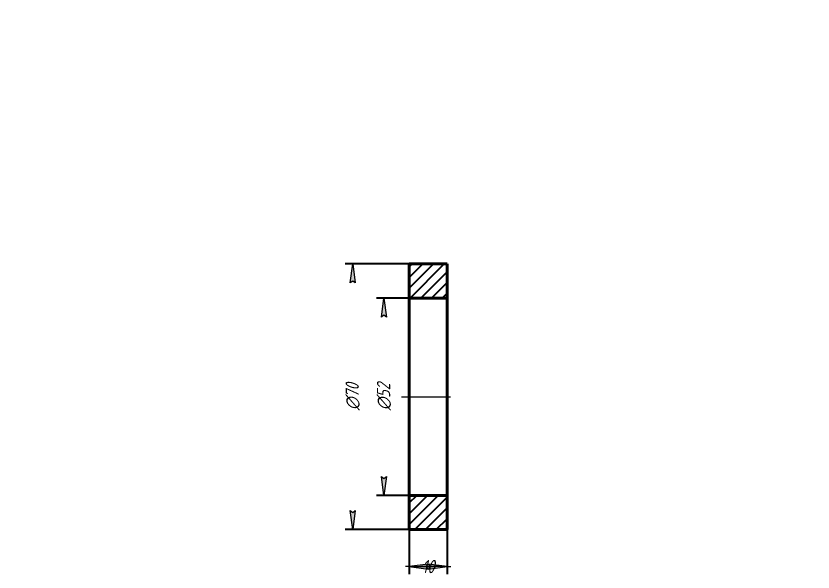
# Model space of a CAD drawing. Header units: millimetres. Extents: x 0 to 210, y 0 to 297.
# Drawn here: x 0 to 210, y 150.5 to 297 of the extents above; entities that cross this region are included whole.
import ezdxf

# ---------------------------------------------------------------- set-up
doc = ezdxf.new("R2010")
doc.units = ezdxf.units.MM
for name, pattern in [('K5LT_AXLED', [17.375, 12.875, -1.5, 1.5, -1.5]), ('K5LT_BASIC', [0]), ('K5LT_THIN', [0])]:
    doc.linetypes.add(name, pattern=pattern)
doc.layers.add('Системный слой', color=7, linetype='Continuous')
doc.styles.add('KDIMTEXTSTYLE', font='GOST_AU.SHX', dxfattribs={"width": 0.96, "oblique": 15, "height": 5})
doc.dimstyles.new('KDIMSTYLE (1.00)', dxfattribs={"dimtxt": 5, "dimasz": 1, "dimexe": 2, "dimexo": 0.0625, "dimgap": 1, "dimtad": 1, "dimtxsty": 'KDIMTEXTSTYLE', "dimsah": 1, "dimcen": 0.09, "dimdle": 1, "dimadec": 0, "dimazin": 0, "dimtfac": 0.667, "dimtmove": 0, "dimatfit": 3, "dimfxl": 1, "dimtvp": 1, "dimtolj": 1, "dimtzin": 0, "dimarcsym": 0})

# ---------------------------------------------------------------- blocks, each defined once
blk = doc.blocks.new('KDIMARROW_01')
at = {"layer": 'Системный слой'}
blk.add_hatch(color=0, dxfattribs=at).paths.add_polyline_path([(0, 0), (-5, 0.658262491226197), (-4.5, 5.51091059616309e-16), (-5, -0.6582624912261956)])
at = {"layer": 'Системный слой', "color": 0, "linetype": 'K5LT_THIN', "lineweight": 18}
for p, q in [((-4.5, 5.51091059616309e-16), (-5, 0.658262491226197)), ((-5, 0.658262491226197), (0, 0)), ((0, 0), (-5, -0.6582624912261956)), ((-5, -0.6582624912261956), (-4.5, 5.51091059616309e-16)), ((0, 0), (-1, 0))]:
    blk.add_line(p, q, dxfattribs=at)
blk = doc.blocks.new('KDIMARROW_02')
at = {"layer": 'Системный слой'}
blk.add_hatch(color=0, dxfattribs=at).paths.add_polyline_path([(4.5, -5.51091059616309e-16), (5, 0.6582624912261956), (0, 0), (5, -0.658262491226197)])
at = {"layer": 'Системный слой', "color": 0, "linetype": 'K5LT_THIN', "lineweight": 18}
for p, q in [((0, 0), (-1, 0)), ((5, 0.6582624912261956), (0, 0)), ((0, 0), (5, -0.658262491226197)), ((0, 0), (7, -8.572527594031472e-16)), ((4.5, -5.51091059616309e-16), (5, 0.6582624912261956)), ((5, -0.658262491226197), (4.5, -5.51091059616309e-16))]:
    blk.add_line(p, q, dxfattribs=at)

msp = doc.modelspace()

# ---------------------------------------------------------------- hatches: boundary and pattern name
at = {"layer": 'Системный слой'}
h = msp.add_hatch(dxfattribs=at)
h.set_pattern_fill('', angle=45, style=0, pattern_type=0)
h.set_pattern_definition([(45, (0, 0), (-1.414213562373095, 1.414213562373095), [])])
h.paths.add_polyline_path([(103.6086469740018, 231.6344700587733), (103.6086469740018, 222.6344700587733), (113.6086469740018, 222.6344700587733), (113.6086469740018, 231.6344700587733)])
h.paths.add_polyline_path([(103.6086469740018, 170.6344700587733), (103.6086469740018, 161.6344700587733), (113.6086469740018, 161.6344700587733), (113.6086469740018, 170.6344700587733)])

# ---------------------------------------------------------------- linework, layer by layer
at = {"layer": 'Системный слой', "color": 150, "linetype": 'K5LT_BASIC', "lineweight": 40, "true_color": 0x0080ff}
for p, q in [((103.6086469740018, 231.6344700587733), (113.6086469740018, 231.6344700587733)), ((103.6086469740018, 231.6344700587733), (103.6086469740018, 222.6344700587733)), ((113.6086469740018, 231.6344700587733), (113.6086469740018, 222.6344700587733)), ((103.6086469740018, 170.6344700587733), (103.6086469740018, 222.6344700587733)), ((103.6086469740018, 222.6344700587733), (113.6086469740018, 222.6344700587733)), ((113.6086469740018, 170.6344700587733), (113.6086469740018, 222.6344700587733)), ((103.6086469740018, 170.6344700587733), (103.6086469740018, 161.6344700587733)), ((103.6086469740018, 170.6344700587733), (113.6086469740018, 170.6344700587733)), ((113.6086469740018, 170.6344700587733), (113.6086469740018, 161.6344700587733)), ((103.6086469740018, 161.6344700587733), (113.6086469740018, 161.6344700587733))]:
    msp.add_line(p, q, dxfattribs=at)
at = {"layer": 'Системный слой', "color": 30, "linetype": 'K5LT_AXLED', "lineweight": 18, "true_color": 0xff8000}
msp.add_line((101.6086469740018, 196.6344700587733), (115.6086469740018, 196.6344700587733), dxfattribs=at)

# ---------------------------------------------------------------- dimensions: what is measured, and where the dimension line sits
at = {"layer": 'Системный слой', "color": 7}
for base, p1, p2, location in [((88.71186510261094, 231.6344700587733), (107.4566958698348, 161.6344700587733), (103.6086469740018, 231.6344700587733), (88.71186510261094, 196.6344700587733)), ((96.95435135832915, 222.6344700587733), (103.6086469740018, 170.6344700587733), (103.6086469740018, 222.6344700587733), (96.95435135832915, 196.6344700587733))]:
    msp.add_linear_dim(base=base, p1=p1, p2=p2, angle=90, location=location, dimstyle='KDIMSTYLE (1.00)', override={"dimexo": 0, "dimpost": '\\H3.5;\\W0.965;\\Q15;∅<>', "dimblk1": 'KDIMARROW_01', "dimblk2": 'KDIMARROW_01', "dimse1": 0, "dimse2": 0, "dimclrt": 7, "dimtolj": 1}, dxfattribs=at).render()
msp.add_linear_dim(base=(103.6086469740018, 151.9000002230421), p1=(113.6086469740018, 161.6344700587733), p2=(103.6086469740018, 161.6344700587733), location=(108.6086469740018, 151.9000002230421), dimstyle='KDIMSTYLE (1.00)', override={"dimexo": 0, "dimpost": '\\H3.5;\\W0.965;\\Q15;<>', "dimblk1": 'KDIMARROW_02', "dimblk2": 'KDIMARROW_02', "dimse1": 0, "dimse2": 0, "dimclrt": 7, "dimtolj": 1}, dxfattribs=at).render()

doc.saveas('drawing.dxf')
